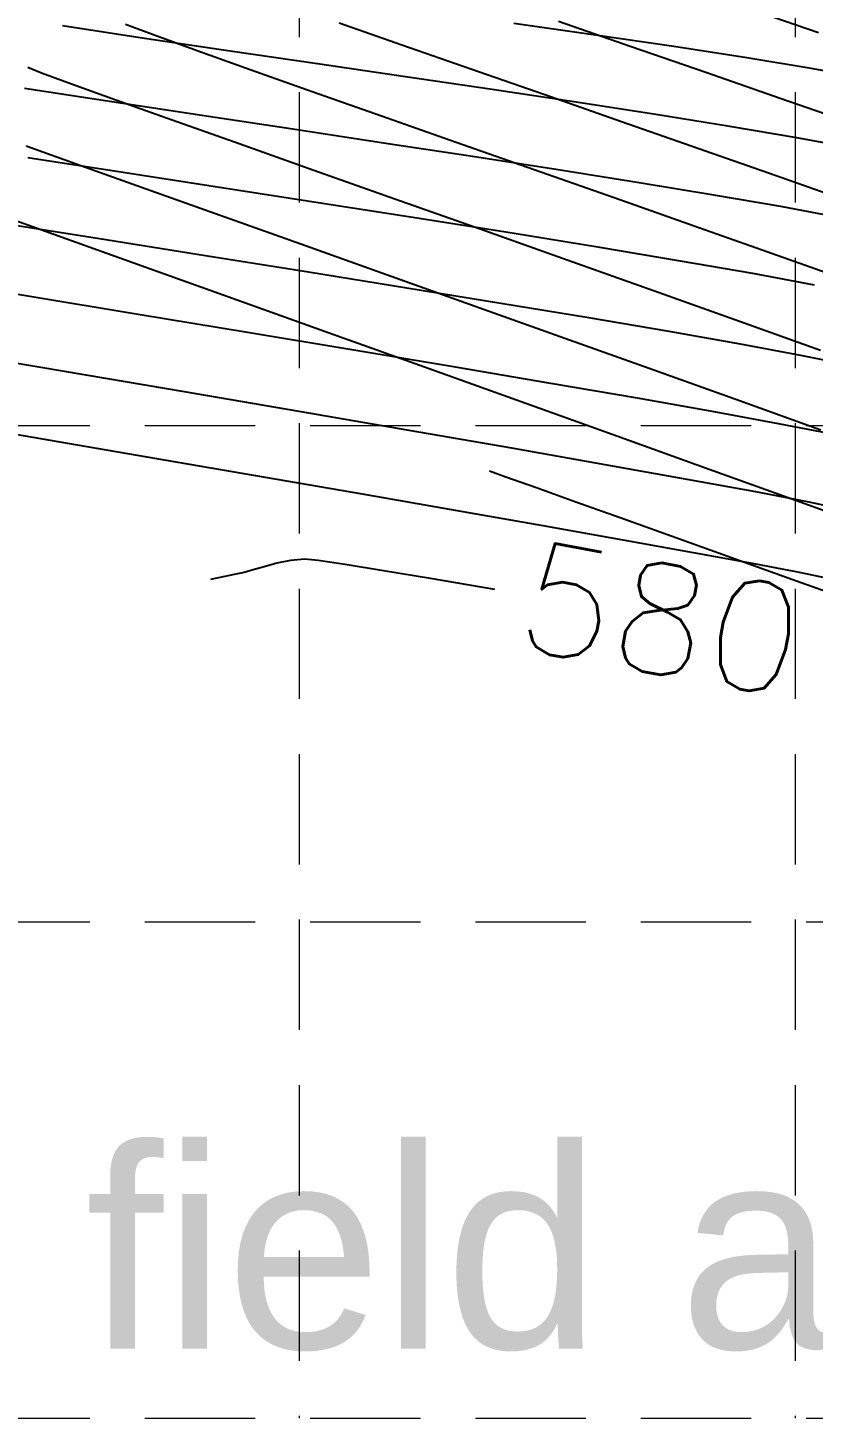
# Model space of a CAD drawing. Header units: inches. Extents: x 2547543 to 2548696, y 7125653 to 7126375.
# Drawn here: x 2547947.7 to 2547976.2, y 7125726.3 to 7125776.7 of the extents above; entities that cross this region are included whole.
import ezdxf

# ---------------------------------------------------------------- set-up
doc = ezdxf.new("R2010")
doc.units = ezdxf.units.IN
doc.header["$MEASUREMENT"] = 0
doc.linetypes.add('HIDDEN', pattern=[0.375, 0.25, -0.125])
for name, color, linetype in [('BASE', 7, 'Continuous'), ('CONT-MJR', 6, 'Continuous'), ('CONT-MNR', 14, 'Continuous'), ('GRID', 254, 'HIDDEN'), ('V-TOPO-MAJR-E', 6, 'Continuous'), ('V-TOPO-MINR-E', 14, 'Continuous')]:
    doc.layers.add(name, color=color, linetype=linetype)
doc.styles.add("L200'", font='ARIAL.TTF', dxfattribs={"height": 0.001968503937008})
doc.styles.add('L80', font='simplex', dxfattribs={"height": 3.2})

msp = doc.modelspace()

# ---------------------------------------------------------------- linework, layer by layer
at = {"layer": 'CONT-MJR', "color": 35, "extrusion": (-0.1536549575777744, -0.988124564015981, 0), "elevation": -7432655.156710106}
msp.add_lwpolyline([(1422783.12794909, 575.0000000000009), (1422779.552915402, 575.0000000000009)], dxfattribs=at)
at = {"layer": 'CONT-MJR', "color": 35}
for points, elevation in [([(2547954.855706809, 7125770.899731115), (2547951.270788503, 7125771.45503791)], 575), ([(2547976.285829386, 7125767.384910433), (2547974.044472237, 7125767.802142926)], 575), ([(2547957.793068431, 7125757.442651099), (2547957.270034363, 7125757.396553351)], 580), ([(2547960.645804391, 7125757.029125609), (2547959.258702273, 7125757.250485261)], 580), ([(2547954.59442838, 7125756.753776741), (2547954.370443616, 7125756.705538316)], 580), ([(2547954.886917375, 7125756.816768564), (2547954.59442838, 7125756.753776741)], 580), ([(2547955.585461576, 7125756.967210371), (2547955.224923981, 7125756.889563277)], 580), ([(2547964.682014806, 7125756.346781782), (2547964.267238909, 7125756.418780699)], 580)]:
    msp.add_lwpolyline(points, dxfattribs=dict(at, elevation=elevation))
at = {"layer": 'CONT-MJR', "color": 35, "extrusion": (-0.1533207595340994, -0.9881764744699638, 0), "elevation": -7432173.539312523}
msp.add_lwpolyline([(1425304.058786054, 575.0000000000009), (1425300.439808222, 575.0000000000009)], dxfattribs=at)
at = {"layer": 'CONT-MJR', "color": 35, "extrusion": (-0.154410195853035, -0.9880068276164025, 0), "elevation": -7433740.513249161}
msp.add_lwpolyline([(1417112.281594144, 575.0000000000009), (1417108.732640986, 575.0000000000009)], dxfattribs=at)
at = {"layer": 'CONT-MJR', "color": 35, "extrusion": (-0.1564535946420946, -0.9876853105739536, 0), "elevation": -7436655.959158157}
msp.add_lwpolyline([(1401735.696642112, 575), (1401732.279033427, 575)], dxfattribs=at)
at = {"layer": 'CONT-MJR', "color": 35, "extrusion": (-0.1596829934133604, -0.987168345123844, 0), "elevation": -7441200.5786978}
msp.add_lwpolyline([(1377409.761073446, 575), (1377406.536107206, 575)], dxfattribs=at)
at = {"layer": 'CONT-MJR', "color": 35, "extrusion": (-0.1645267635967584, -0.9863726192775104, 0), "elevation": -7447872.194166561}
msp.add_lwpolyline([(1340869.66155881, 575.0000000000009), (1340866.690492937, 575.0000000000009)], dxfattribs=at)
at = {"layer": 'CONT-MJR', "color": 35, "extrusion": (-0.1717782657824355, -0.9851356390897544, 0), "elevation": -7457534.380387365}
msp.add_lwpolyline([(1286048.003264835, 575), (1286045.347283152, 575)], dxfattribs=at)
at = {"layer": 'CONT-MJR', "color": 35, "extrusion": (0.285930131690447, -0.9582504681926765, 0), "elevation": -6099722.663571191}
msp.add_lwpolyline([(4479049.021295866, 580), (4479048.603070114, 580)], dxfattribs=at)
at = {"layer": 'CONT-MJR', "color": 35, "extrusion": (0.2607446414534, -0.9654078060350133, 0), "elevation": -6214895.644005505}
msp.add_lwpolyline([(4317820.39006699, 580.0000000000005), (4317819.917710431, 580.0000000000005)], dxfattribs=at)
at = {"layer": 'CONT-MJR', "color": 35, "extrusion": (0.1948147982332239, -0.9808400452618911, 0), "elevation": -6492848.425892025}
msp.add_lwpolyline([(3887341.513534313, 580.0000000000009), (3887341.007057177, 580.0000000000009)], dxfattribs=at)
at = {"layer": 'CONT-MJR', "color": 35, "extrusion": (-0.1003156388179667, -0.9949556636396133, 0), "elevation": -7345412.738980715}
msp.add_lwpolyline([(1820280.613426211, 580), (1820280.1270067, 580)], dxfattribs=at)
at = {"layer": 'CONT-MJR', "color": 35, "extrusion": (0.1445145899106559, 0.9895026696795493, 0), "elevation": 7419173.110223992}
msp.add_lwpolyline([(-1491436.601863864, 580.0000000000009), (-1491435.609781655, 580.0000000000009)], dxfattribs=at)
at = {"layer": 'CONT-MJR', "color": 35, "extrusion": (0.210537530331328, -0.9775857754294429, 0), "elevation": -6429598.373955114}
msp.add_lwpolyline([(3991084.041586909, 580), (3991083.69583044, 580)], dxfattribs=at)
at = {"layer": 'CONT-MJR', "color": 35, "extrusion": (0.2567206948909369, -0.9664856361140163, 0), "elevation": -6232828.826797261}
msp.add_lwpolyline([(4291892.097547826, 580.0000000000009), (4291891.755051275, 580.0000000000009)], dxfattribs=at)
at = {"layer": 'CONT-MJR', "color": 35, "extrusion": (-0.1640520060357346, -0.9864516913238334, 0), "elevation": -7447213.128587967}
msp.add_lwpolyline([(1344447.076949377, 580), (1344445.353329017, 580)], dxfattribs=at)
at = {"layer": 'CONT-MJR', "color": 35, "extrusion": (-0.1680858247782811, -0.9857723649548131, 0), "elevation": -7452650.432397834}
msp.add_lwpolyline([(1313974.116716573, 580.0000000000009), (1313972.167822116, 580.0000000000009)], dxfattribs=at)
at = {"layer": 'CONT-MNR', "color": 35, "extrusion": (-0.1508437446081765, -0.9885576183068863, 0), "elevation": -7428583.095663603}
msp.add_lwpolyline([(1443918.550271939, 573.0000000000009), (1443915.535774917, 573.0000000000009)], dxfattribs=at)
at = {"layer": 'CONT-MNR', "color": 35, "extrusion": (-0.1420494116286744, -0.9898595681489104, 0), "elevation": -7415455.403651699}
msp.add_lwpolyline([(1509918.489049727, 572), (1509915.49100255, 572)], dxfattribs=at)
at = {"layer": 'CONT-MNR', "color": 35, "extrusion": (-0.1473047461347891, -0.9890911544272174, 0), "elevation": -7423367.756574255}
msp.add_lwpolyline([(1470499.224897379, 573.0000000000009), (1470496.086241701, 573.0000000000009)], dxfattribs=at)
at = {"layer": 'CONT-MNR', "color": 35, "extrusion": (-0.1461002417868339, -0.9892697909821307, 0), "elevation": -7421574.170401585}
msp.add_lwpolyline([(1479553.313707261, 572.0000000000005), (1479550.445354763, 572.0000000000005)], dxfattribs=at)
at = {"layer": 'CONT-MNR', "color": 35, "extrusion": (-0.1453691386391628, -0.9893774878838248, 0), "elevation": -7420476.263660839}
msp.add_lwpolyline([(1485024.702391517, 573.0000000000009), (1485021.494866699, 573.0000000000009)], dxfattribs=at)
at = {"layer": 'CONT-MNR', "color": 35}
for points, elevation in [([(2547973.829479067, 7125775.621421494), (2547971.178132692, 7125776.031442409)], 572), ([(2547950.787349541, 7125774.028387981), (2547947.623729598, 7125774.514537876)], 574), ([(2547960.647056807, 7125772.537586401), (2547957.353163349, 7125773.035173628)], 574), ([(2547977.747815595, 7125772.338164727), (2547975.641644938, 7125772.728824349)], 573), ([(2547972.632369599, 7125770.651271496), (2547969.922880964, 7125771.097767892)], 574), ([(2547977.152766527, 7125769.83687506), (2547975.060381521, 7125770.229394347)], 574), ([(2547950.56676185, 7125769.025039856), (2547946.891239363, 7125769.611543424)], 576), ([(2547947.744032475, 7125766.978854869), (2547943.774764957, 7125767.631424703)], 577), ([(2547951.744708444, 7125766.320654878), (2547947.744032475, 7125766.978854869)], 577), ([(2547977.535225249, 7125764.486109136), (2547975.794407162, 7125764.836883646)], 576), ([(2547972.645336403, 7125762.787741818), (2547969.867336726, 7125763.279277685)], 577), ([(2547949.194031607, 7125761.642499116), (2547945.687967095, 7125762.242219493)], 579), ([(2547965.299817942, 7125761.467745683), (2547961.574554411, 7125762.11377326)], 578), ([(2547952.774560775, 7125761.027691821), (2547949.194031607, 7125761.642499116)], 579), ([(2547956.359407547, 7125760.409508617), (2547952.774560775, 7125761.027691821)], 579), ([(2547959.878424875, 7125759.799660521), (2547956.359407547, 7125760.409508617)], 579), ([(2547969.339029693, 7125758.13723702), (2547966.438382997, 7125758.651813708)], 579), ([(2547971.893258745, 7125757.677839496), (2547969.339029693, 7125758.13723702)], 579), ([(2547974.030923105, 7125757.285332152), (2547971.893258745, 7125757.677839496)], 579)]:
    msp.add_lwpolyline(points, dxfattribs=dict(at, elevation=elevation))
at = {"layer": 'CONT-MNR', "color": 35, "extrusion": (-0.1448356510889567, -0.9894557262321737, 0), "elevation": -7419674.468553047}
msp.add_lwpolyline([(1489028.783976544, 573.0000000000009), (1489025.562899792, 573.0000000000009)], dxfattribs=at)
at = {"layer": 'CONT-MNR', "color": 35, "extrusion": (-0.163298710807973, -0.9865766726658675, 0), "elevation": -7446204.844271959}
msp.add_lwpolyline([(1350144.01197978, 572.0000000000009), (1350141.570242154, 572.0000000000009)], dxfattribs=at)
at = {"layer": 'CONT-MNR', "color": 35, "extrusion": (-0.1456588410566654, -0.9893348786038169, 0), "elevation": -7420910.791846776}
msp.add_lwpolyline([(1482858.181743965, 573.0000000000005), (1482855.002439766, 573.0000000000005)], dxfattribs=at)
at = {"layer": 'CONT-MNR', "color": 35, "extrusion": (-0.1795574596792593, -0.9837474872514448, 0), "elevation": -7467471.610736285}
msp.add_lwpolyline([(1227081.270196536, 572.0000000000009), (1227079.124910755, 572.0000000000009)], dxfattribs=at)
at = {"layer": 'CONT-MNR', "color": 35, "extrusion": (-0.1479376481223652, -0.988996689715402, 0), "elevation": -7424307.253797472}
msp.add_lwpolyline([(1465761.305433817, 573.0000000000005), (1465758.223215269, 573.0000000000005)], dxfattribs=at)
at = {"layer": 'CONT-MNR', "color": 35, "extrusion": (-0.1499774322195539, -0.9886894203059065, 0), "elevation": -7427312.509866275}
msp.add_lwpolyline([(1450429.994060807, 574.0000000000009), (1450426.69555818, 574.0000000000009)], dxfattribs=at)
at = {"layer": 'CONT-MNR', "color": 35, "extrusion": (-0.1519441081295291, -0.9883890873561495, 0), "elevation": -7430185.94711449}
msp.add_lwpolyline([(1435666.955521999, 573.0000000000009), (1435664.025668672, 573.0000000000009)], dxfattribs=at)
at = {"layer": 'CONT-MNR', "color": 35, "extrusion": (-0.1491657910001215, -0.9888121999628181, 0), "elevation": -7426119.385364953}
msp.add_lwpolyline([(1456529.744513879, 574.0000000000009), (1456526.402504995, 574.0000000000009)], dxfattribs=at)
at = {"layer": 'CONT-MNR', "color": 35, "extrusion": (-0.1582085300989998, -0.9874057225902196, 0), "elevation": -7439140.275012484}
msp.add_lwpolyline([(1388525.240840152, 573), (1388522.518565185, 573)], dxfattribs=at)
at = {"layer": 'CONT-MNR', "color": 35, "extrusion": (0.1677160317136065, 0.9858353476652381, 0), "elevation": 7452174.999023646}
msp.add_lwpolyline([(-1316778.127552139, 573.0000000000009), (-1316775.667944234, 573.0000000000009)], dxfattribs=at)
at = {"layer": 'CONT-MNR', "color": 35, "extrusion": (-0.150606633010737, -0.988593770005238, 0), "elevation": -7428234.11122942}
msp.add_lwpolyline([(1445712.678686034, 574), (1445709.412412612, 574)], dxfattribs=at)
at = {"layer": 'CONT-MNR', "color": 35, "extrusion": (-0.1530066052935754, -0.9882251660105283, 0), "elevation": -7431722.56586825}
msp.add_lwpolyline([(1427674.980666934, 574.0000000000009), (1427671.833619519, 574.0000000000009)], dxfattribs=at)
at = {"layer": 'CONT-MNR', "color": 35, "extrusion": (-0.1568383614425709, -0.9876242850294892, 0), "elevation": -7437204.013426421}
msp.add_lwpolyline([(1398842.710373209, 574.0000000000009), (1398839.736757442, 574.0000000000009)], dxfattribs=at)
at = {"layer": 'CONT-MNR', "color": 35, "extrusion": (-0.1711892210568159, -0.9852381694767823, 0), "elevation": -7456766.682779548}
msp.add_lwpolyline([(1290507.229362918, 574.0000000000009), (1290504.764972075, 574.0000000000009)], dxfattribs=at)
at = {"layer": 'CONT-MNR', "color": 35, "extrusion": (-0.1574422578624707, -0.9875281947565686, 0), "elevation": -7438052.91170283}
msp.add_lwpolyline([(1394279.603959165, 576), (1394275.859214575, 576)], dxfattribs=at)
at = {"layer": 'CONT-MNR', "color": 35, "extrusion": (0.1578724397841977, 0.9874595144898778, 0), "elevation": 7438659.595888416}
msp.add_lwpolyline([(-1391042.940705414, 576.0000000000009), (-1391039.233021396, 576.0000000000009)], dxfattribs=at)
at = {"layer": 'CONT-MNR', "color": 35, "extrusion": (0.1589057415824721, 0.9872937583577265, 0), "elevation": 7440111.265677826}
msp.add_lwpolyline([(-1383261.143164831, 576.0000000000009), (-1383257.532321105, 576.0000000000009)], dxfattribs=at)
at = {"layer": 'CONT-MNR', "color": 35, "extrusion": (-0.1606461964646632, -0.9870120564417827, 0), "elevation": -7442538.535400077}
msp.add_lwpolyline([(1370144.755316683, 576), (1370141.301085625, 576)], dxfattribs=at)
at = {"layer": 'CONT-MNR', "color": 35, "extrusion": (-0.1632921085619062, -0.9865777654505532, 0), "elevation": -7446185.570260469}
msp.add_lwpolyline([(1350187.282604015, 576), (1350184.044744156, 576)], dxfattribs=at)
at = {"layer": 'CONT-MNR', "color": 35, "extrusion": (-0.1628178335686262, -0.9866561473340241, 0), "elevation": -7445533.127850721}
msp.add_lwpolyline([(1353754.435692036, 577.0000000000009), (1353750.41718173, 577.0000000000009)], dxfattribs=at)
at = {"layer": 'CONT-MNR', "color": 35, "extrusion": (-0.1672006802292827, -0.9859228836632534, 0), "elevation": -7451477.951664718}
msp.add_lwpolyline([(1320670.058609969, 576), (1320667.096854994, 576)], dxfattribs=at)
at = {"layer": 'CONT-MNR', "color": 35, "extrusion": (-0.1730339032533436, -0.9849158686532128, 0), "elevation": -7459165.081837387}
msp.add_lwpolyline([(1276540.658984656, 576.0000000000009), (1276538.033022209, 576.0000000000009)], dxfattribs=at)
at = {"layer": 'CONT-MNR', "color": 35, "extrusion": (-0.1636967485833232, -0.9865107067352328, 0), "elevation": -7446736.188755305}
msp.add_lwpolyline([(1347124.831762526, 577.0000000000009), (1347120.917052554, 577.0000000000009)], dxfattribs=at)
at = {"layer": 'CONT-MNR', "color": 35, "extrusion": (-0.1821217545707858, -0.9832759869497772, 0), "elevation": -7470635.275040109}
msp.add_lwpolyline([(1207606.619217786, 576), (1207604.388642845, 576)], dxfattribs=at)
at = {"layer": 'CONT-MNR', "color": 35, "extrusion": (-0.1669325272083084, -0.9859683216817098, 0), "elevation": -7451113.395427212}
msp.add_lwpolyline([(1322675.3067351, 578.0000000000009), (1322670.933795508, 578.0000000000009)], dxfattribs=at)
at = {"layer": 'CONT-MNR', "color": 35, "extrusion": (-0.1650574868977075, -0.9862839479678321, 0), "elevation": -7448587.465273768}
msp.add_lwpolyline([(1336854.501163365, 577.0000000000009), (1336850.758101149, 577.0000000000009)], dxfattribs=at)
at = {"layer": 'CONT-MNR', "color": 35, "extrusion": (-0.1675100800012391, -0.9858703632313828, 0), "elevation": -7451886.941748274}
msp.add_lwpolyline([(1318314.548074276, 578.0000000000009), (1318310.2085485, 578.0000000000009)], dxfattribs=at)
at = {"layer": 'CONT-MNR', "color": 35, "extrusion": (-0.1670495380153748, -0.9859485036495821, 0), "elevation": -7451272.841156282}
msp.add_lwpolyline([(1321808.417985973, 577.0000000000009), (1321804.914410966, 577.0000000000009)], dxfattribs=at)
at = {"layer": 'CONT-MNR', "color": 35, "extrusion": (-0.1699409066773342, -0.9854542547666459, 0), "elevation": -7455118.051465857}
msp.add_lwpolyline([(1299949.074335678, 577.0000000000005), (1299945.878073292, 577.0000000000005)], dxfattribs=at)
at = {"layer": 'CONT-MNR', "color": 35, "extrusion": (-0.1683089253590972, -0.9857342976910491, 0), "elevation": -7452952.791647626}
msp.add_lwpolyline([(1312279.70602062, 578), (1312275.476313778, 578)], dxfattribs=at)
at = {"layer": 'CONT-MNR', "color": 35, "extrusion": (-0.1693922769708405, -0.9855487083359371, 0), "elevation": -7454390.659886373}
msp.add_lwpolyline([(1304091.169087098, 578), (1304087.12560185, 578)], dxfattribs=at)
at = {"layer": 'CONT-MNR', "color": 35, "extrusion": (-0.1809495757755617, -0.9834923746662424, 0), "elevation": -7469187.934685905}
msp.add_lwpolyline([(1216510.292319784, 577.0000000000009), (1216507.914027361, 577.0000000000009)], dxfattribs=at)
at = {"layer": 'CONT-MNR', "color": 35, "extrusion": (-0.1925356753728264, -0.9812899743239659, 0), "elevation": -7483015.245171239}
msp.add_lwpolyline([(1128340.706778529, 577), (1128338.838962928, 577)], dxfattribs=at)
at = {"layer": 'CONT-MNR', "color": 35, "extrusion": (-0.1729227420560517, -0.9849353914241361, 0), "elevation": -7459015.806737309}
msp.add_lwpolyline([(1277378.429524235, 578), (1277374.987671362, 578)], dxfattribs=at)
at = {"layer": 'CONT-MNR', "color": 35, "extrusion": (-0.1759071896612489, -0.9844067556785058, 0), "elevation": -7462853.153879712}
msp.add_lwpolyline([(1254768.048686243, 578.0000000000005), (1254765.022224697, 578.0000000000005)], dxfattribs=at)
at = {"layer": 'CONT-MNR', "color": 35, "extrusion": (-0.1805458735712675, -0.98356656487316, 0), "elevation": -7468685.39074537}
msp.add_lwpolyline([(1219575.651197976, 578), (1219573.116480882, 578)], dxfattribs=at)
at = {"layer": 'CONT-MNR', "color": 35, "extrusion": (-0.1717501689041889, -0.9851405379342496, 0), "elevation": -7457487.381708386}
msp.add_lwpolyline([(1286251.550173247, 579), (1286248.116103992, 579)], dxfattribs=at)
at = {"layer": 'CONT-MNR', "color": 35, "extrusion": (-0.1886138442688788, -0.9820513315250456, 0), "elevation": -7478445.182619175}
msp.add_lwpolyline([(1158226.42053006, 578), (1158224.453846625, 578)], dxfattribs=at)
at = {"layer": 'CONT-MNR', "color": 35, "extrusion": (-0.1730072821557108, -0.9849205451817392, 0), "elevation": -7459122.844706465}
msp.add_lwpolyline([(1276736.355949125, 579), (1276733.130392195, 579)], dxfattribs=at)
at = {"layer": 'CONT-MNR', "color": 35, "extrusion": (0.2058941951739127, 0.9785742590083223, 0), "elevation": 7497698.321054505}
msp.add_lwpolyline([(-1026232.62062584, 578.0000000000009), (-1026231.298056309, 578.0000000000009)], dxfattribs=at)
at = {"layer": 'CONT-MNR', "color": 35, "extrusion": (-0.1867899538021511, -0.982399874368167, 0), "elevation": -7476279.013413567}
msp.add_lwpolyline([(1172111.174269836, 579), (1172109.493739676, 579)], dxfattribs=at)
at = {"layer": 'CONT-MNR', "color": 35, "extrusion": (-0.2002260679513655, -0.9797497240176878, 0), "elevation": -7491629.578189416}
msp.add_lwpolyline([(1069617.288263321, 579.0000000000009), (1069616.17155586, 579.0000000000009)], dxfattribs=at)
at = {"layer": 'GRID', "color": 252, "linetype": 'HIDDEN', "lineweight": 0, "ltscale": 16}
for p, q in [((2547957.583313596, 7126356.376313465), (2547957.583313596, 7125726.296813901)), ((2547975.583313596, 7126356.376313465), (2547975.583313596, 7125726.296813901)), ((2547561.986892405, 7125762.2968139), (2548677.986892388, 7125762.2968139)), ((2547561.986892405, 7125744.296813901), (2548677.986892388, 7125744.296813901)), ((2547561.986892405, 7125726.296813901), (2548677.986892388, 7125726.296813901))]:
    msp.add_line(p, q, dxfattribs=at)
at = {"layer": 'V-TOPO-MAJR-E', "color": 35, "extrusion": (-0.3500637312178014, -0.9367258852438483, 0), "elevation": -7566844.94576828}
msp.add_lwpolyline([(-107742.9600983914, 575.0000000000009), (-107744.1034071664, 575.0000000000009)], dxfattribs=at)
at = {"layer": 'V-TOPO-MAJR-E', "color": 35, "extrusion": (-0.3405117340884146, -0.9402402666064142, 0), "elevation": -7567549.608071693}
msp.add_lwpolyline([(-30721.46053842176, 575), (-30723.08779500565, 575)], dxfattribs=at)
at = {"layer": 'V-TOPO-MAJR-E', "color": 35, "extrusion": (-0.336027936694164, -0.9418520190354018, 0), "elevation": -7567610.085659937}
msp.add_lwpolyline([(5337.787640710361, 575), (5335.745643250644, 575)], dxfattribs=at)
at = {"layer": 'V-TOPO-MAJR-E', "color": 35, "elevation": 575}
for points in [[(2547958.059565558, 7125774.396248431), (2547955.808856839, 7125775.192684065)], [(2547960.57192559, 7125773.511346147), (2547958.059565558, 7125774.396248431)], [(2547969.020933811, 7125770.543847312), (2547966.118407692, 7125771.563344797)], [(2547971.921919341, 7125769.523086344), (2547969.020933811, 7125770.543847312)], [(2547974.755566305, 7125768.52286268), (2547971.921919341, 7125769.523086344)], [(2547977.456076729, 7125767.564977116), (2547974.755566305, 7125768.52286268)]]:
    msp.add_lwpolyline(points, dxfattribs=at)
at = {"layer": 'V-TOPO-MAJR-E', "color": 35, "extrusion": (0.3314964493820755, 0.9434564664292026, 0), "elevation": 7567496.980348303}
msp.add_lwpolyline([(-41724.13020063099, 575), (-41721.25967775425, 575)], dxfattribs=at)
at = {"layer": 'V-TOPO-MAJR-E', "color": 35, "extrusion": (-0.3312503403524847, -0.9435429041736062, 0), "elevation": -7567485.839285194}
msp.add_lwpolyline([(43701.09546632366, 575), (43698.08736916212, 575)], dxfattribs=at)
at = {"layer": 'V-TOPO-MINR-E', "color": 35, "extrusion": (-0.325546532354283, -0.9455260204098572, 0), "elevation": -7567092.01376994}
msp.add_lwpolyline([(89406.16934087453, 572), (89403.59971285891, 572)], dxfattribs=at)
at = {"layer": 'V-TOPO-MINR-E', "color": 35, "extrusion": (-0.3315645592411791, -0.9434325323282013, 0), "elevation": -7567502.649101005}
msp.add_lwpolyline([(41174.78232585266, 574), (41172.37685586885, 574)], dxfattribs=at)
at = {"layer": 'V-TOPO-MINR-E', "color": 35}
for points, elevation in [([(2547969.635368043, 7125776.028820688), (2547966.998856716, 7125776.94088125)], 573), ([(2547966.496979457, 7125774.279063499), (2547963.818215135, 7125775.212490879)], 574), ([(2547975.042632906, 7125774.155258203), (2547972.341059824, 7125775.092663062)], 573), ([(2547958.121689869, 7125771.54046415), (2547955.404316321, 7125772.503169506)], 576), ([(2547974.862542098, 7125771.359782658), (2547972.088283506, 7125772.330511105)], 574), ([(2547952.031644954, 7125770.865653709), (2547949.661703824, 7125771.71061982)], 577), ([(2547977.530350981, 7125770.421017085), (2547974.862542098, 7125771.359782658)], 574), ([(2547949.320856021, 7125768.994291258), (2547946.798854884, 7125769.89559214)], 578), ([(2547957.650517739, 7125768.865134056), (2547954.717836505, 7125769.909053882)], 577), ([(2547960.759927916, 7125767.758207946), (2547957.650517739, 7125768.865134056)], 577), ([(2547955.336698506, 7125766.842896394), (2547952.192374215, 7125767.967651511)], 578), ([(2547963.976306296, 7125766.612589268), (2547960.759927916, 7125767.758207946)], 577), ([(2547958.67711793, 7125765.647249404), (2547955.336698506, 7125766.842896394)], 578), ([(2547967.229892141, 7125765.45259174), (2547963.976306296, 7125766.612589268)], 577), ([(2547962.136921525, 7125764.407934039), (2547958.67711793, 7125765.647249404)], 578), ([(2547973.569643265, 7125763.186714987), (2547970.45092471, 7125764.302529073)], 577), ([(2547969.107837385, 7125761.90719217), (2547965.639398331, 7125763.152173796)], 578), ([(2547972.465527726, 7125760.700212659), (2547969.107837385, 7125761.90719217)], 578), ([(2547975.635758391, 7125759.55845876), (2547972.465527726, 7125760.700212659)], 578), ([(2547969.408182459, 7125758.880616229), (2547967.626039224, 7125759.517912898)], 579), ([(2547971.420959941, 7125758.160535012), (2547969.408182459, 7125758.880616229)], 579), ([(2547973.581092114, 7125757.387199853), (2547971.420959941, 7125758.160535012)], 579), ([(2547975.805299426, 7125756.590141357), (2547973.581092114, 7125757.387199853)], 579), ([(2547978.010302323, 7125755.79889013), (2547975.805299426, 7125756.590141357)], 579)]:
    msp.add_lwpolyline(points, dxfattribs=dict(at, elevation=elevation))
at = {"layer": 'V-TOPO-MINR-E', "color": 35, "extrusion": (-0.3298706558712479, -0.9440261386185622, 0), "elevation": -7567416.554362467}
msp.add_lwpolyline([(54760.30171399517, 574), (54757.64431748819, 574)], dxfattribs=at)
at = {"layer": 'V-TOPO-MINR-E', "color": 35, "extrusion": (-0.3269770692192331, -0.945032272573165, 0), "elevation": -7567215.958196038}
msp.add_lwpolyline([(77951.03621095512, 573), (77948.17314282665, 573)], dxfattribs=at)
at = {"layer": 'V-TOPO-MINR-E', "color": 35, "extrusion": (-0.3690995282579396, -0.9293898741861601, 0), "elevation": -7563069.69279339}
msp.add_lwpolyline([(-262082.928154205, 576), (-262083.4630125426, 576)], dxfattribs=at)
at = {"layer": 'V-TOPO-MINR-E', "color": 35, "extrusion": (-0.3454492481369277, -0.9384374336958385, 0), "elevation": -7567280.877321364}
msp.add_lwpolyline([(-70502.47781679034, 576), (-70503.6382475323, 576)], dxfattribs=at)
at = {"layer": 'V-TOPO-MINR-E', "color": 35, "extrusion": (-0.3390390993893275, -0.9407722833317709, 0), "elevation": -7567585.755550289}
msp.add_lwpolyline([(-18874.41551815951, 576), (-18876.12365699466, 576)], dxfattribs=at)
at = {"layer": 'V-TOPO-MINR-E', "color": 35, "extrusion": (-0.3288826300715522, -0.9443708041003909, 0), "elevation": -7567355.108617889}
msp.add_lwpolyline([(62684.72685844684, 574.0000000000009), (62681.78337872401, 574.0000000000009)], dxfattribs=at)
at = {"layer": 'V-TOPO-MINR-E', "color": 35, "extrusion": (-0.3362038165190449, -0.9417892512436253, 0), "elevation": -7567608.277520243}
msp.add_lwpolyline([(3922.531848181505, 576), (3920.354050979018, 576)], dxfattribs=at)
at = {"layer": 'V-TOPO-MINR-E', "color": 35, "extrusion": (-0.329500225207471, -0.944155496509037, 0), "elevation": -7567397.185939631}
msp.add_lwpolyline([(57743.23190218443, 573.0000000000009), (57740.4525345522, 573.0000000000009)], dxfattribs=at)
at = {"layer": 'V-TOPO-MINR-E', "color": 35, "extrusion": (-0.3347285579134439, -0.9423145931785128, 0), "elevation": -7567592.855521377}
msp.add_lwpolyline([(15776.00625012768, 576.0000000000005), (15773.43687399849, 576.0000000000005)], dxfattribs=at)
at = {"layer": 'V-TOPO-MINR-E', "color": 35, "extrusion": (-0.3292864050415565, -0.9442300903142243, 0), "elevation": -7567381.220294206}
msp.add_lwpolyline([(59451.9611794618, 574.0000000000009), (59448.98354957625, 574.0000000000009)], dxfattribs=at)
at = {"layer": 'V-TOPO-MINR-E', "color": 35, "extrusion": (-0.3365351920323369, -0.9416708897081603, 0), "elevation": -7567606.515286829}
msp.add_lwpolyline([(1257.073856211267, 577), (1254.967037372757, 577)], dxfattribs=at)
at = {"layer": 'V-TOPO-MINR-E', "color": 35, "extrusion": (-0.3335729583513844, -0.9427242870832944, 0), "elevation": -7567567.823810022}
msp.add_lwpolyline([(25060.42876510695, 576), (25057.31049944367, 576)], dxfattribs=at)
at = {"layer": 'V-TOPO-MINR-E', "color": 35, "extrusion": (-0.3354795936291839, -0.9420474734631996, 0), "elevation": -7567600.352629659}
msp.add_lwpolyline([(9743.911052055657, 577.0000000000009), (9741.059612370096, 577.0000000000009)], dxfattribs=at)
at = {"layer": 'V-TOPO-MINR-E', "color": 35, "extrusion": (-0.3335096647040735, -0.9427466804762435, 0), "elevation": -7567566.124240119}
msp.add_lwpolyline([(25571.77783488808, 576), (25568.50226323726, 576)], dxfattribs=at)
at = {"layer": 'V-TOPO-MINR-E', "color": 35, "extrusion": (-0.3337032424272847, -0.9426781773190238, 0), "elevation": -7567571.215636925}
msp.add_lwpolyline([(24021.19881255878, 576), (24017.8440280701, 576)], dxfattribs=at)
at = {"layer": 'V-TOPO-MINR-E', "color": 35, "extrusion": (-0.3366555681545668, -0.941627860903938, 0), "elevation": -7567603.941631913}
msp.add_lwpolyline([(293.3089034999721, 578.0000000000009), (290.2593779768795, 578.0000000000009)], dxfattribs=at)
at = {"layer": 'V-TOPO-MINR-E', "color": 35, "extrusion": (0.3341489592200263, 0.9425202772631331, 0), "elevation": 7567581.728244188}
msp.add_lwpolyline([(-20446.15594902821, 576.0000000000009), (-20442.8000443005, 576.0000000000009)], dxfattribs=at)
at = {"layer": 'V-TOPO-MINR-E', "color": 35, "extrusion": (-0.3348782667959934, -0.942261400264126, 0), "elevation": -7567595.285195046}
msp.add_lwpolyline([(14592.94795319485, 576.0000000000005), (14589.66901947185, 576.0000000000005)], dxfattribs=at)
at = {"layer": 'V-TOPO-MINR-E', "color": 35, "extrusion": (0.3359665519596568, 0.9418739172332671, 0), "elevation": 7567607.093589101}
msp.add_lwpolyline([(-5853.909815276973, 576), (-5850.78594131209, 576)], dxfattribs=at)
at = {"layer": 'V-TOPO-MINR-E', "color": 35, "extrusion": (-0.3362570198513193, -0.9417702568040198, 0), "elevation": -7567605.827614893}
msp.add_lwpolyline([(3514.51736507751, 577.0000000000005), (3511.097175762523, 577.0000000000005)], dxfattribs=at)
at = {"layer": 'V-TOPO-MINR-E', "color": 35, "extrusion": (0.337498292867159, 0.9413261402467018, 0), "elevation": 7567601.177929044}
msp.add_lwpolyline([(6466.238418310881, 578), (6469.959208222106, 578)], dxfattribs=at)
at = {"layer": 'V-TOPO-MINR-E', "color": 35, "extrusion": (-0.3377182356642527, -0.9412472540729266, 0), "elevation": -7567602.171128504}
msp.add_lwpolyline([(-8223.914727956057, 577.0000000000009), (-8227.04530155193, 577.0000000000009)], dxfattribs=at)
at = {"layer": 'V-TOPO-MINR-E', "color": 35, "extrusion": (-0.3375291797926192, -0.9413150656334582, 0), "elevation": -7567598.208995847}
msp.add_lwpolyline([(-6714.149108519312, 579), (-6714.776489510201, 579)], dxfattribs=at)
at = {"layer": 'V-TOPO-MINR-E', "color": 35, "extrusion": (-0.3368219864497203, -0.9415683456043243, 0), "elevation": -7567601.11744165}
msp.add_lwpolyline([(-1028.372746971902, 579.0000000000005), (-1029.510249191895, 579.0000000000005)], dxfattribs=at)
at = {"layer": 'V-TOPO-MINR-E', "color": 35, "extrusion": (0.3366855242834792, 0.941617150299398, 0), "elevation": 7567601.187006307}
msp.add_lwpolyline([(-69.93587967986241, 579.0000000000009), (-68.37661598529667, 579.0000000000009)], dxfattribs=at)
at = {"layer": 'V-TOPO-MINR-E', "color": 35, "extrusion": (-0.3396141782584129, -0.9405648355779963, 0), "elevation": -7567567.519230648}
msp.add_lwpolyline([(-23469.60231251735, 578.0000000000009), (-23472.69200917287, 578.0000000000009)], dxfattribs=at)

# ---------------------------------------------------------------- texts
at = {"layer": 'BASE', "color": 7, "style": "L200'"}
msp.add_text('Location of concrete washout and construction entrance will be determined in the field and will be reflected on this Site Map.', height=7.299797662261604, dxfattribs=at).set_placement((2547581.397298475, 7125728.821200284))
at = {"layer": 'CONT-MJR', "color": 35, "insert": (2547966.027510089, 7125758.163820289, 580), "char_height": 4, "width": 15.04761904761904, "attachment_point": 1, "rotation": 349.73045026292993, "style": 'L80'}
msp.add_mtext('\\Fsimplex.shx;\\W1.0000000000;\\T1.0000000000;\\o\\l580', dxfattribs=at)

doc.saveas('drawing.dxf')
